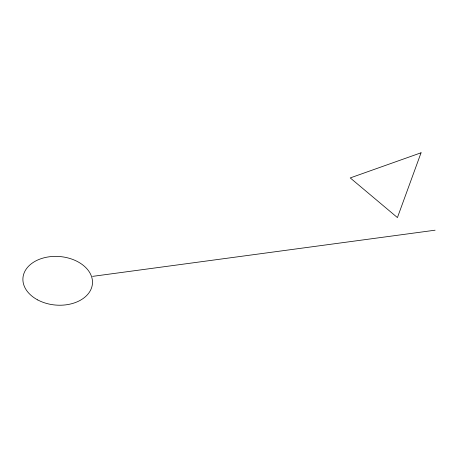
<?xml version="1.0" encoding="UTF-8"?>
<svg xmlns="http://www.w3.org/2000/svg" width="458" height="458" viewBox="0 0 458 458"><rect width="100%" height="100%" fill="white"/><g stroke="black" fill="none" stroke-linecap="round" stroke-linejoin="round"><path stroke-width="0.69" d="M92.562 276.374L435.1 230.202M421.062 152.783L397.424 217.579L350.238 177.922L421.062 152.783M37.711 299.927A34.86 24.343 4.7 0 0 92.361 284.407A34.86 24.343 4.7 0 0 43.006 258.077A34.86 24.343 4.7 0 0 37.711 299.927"/></g></svg>
